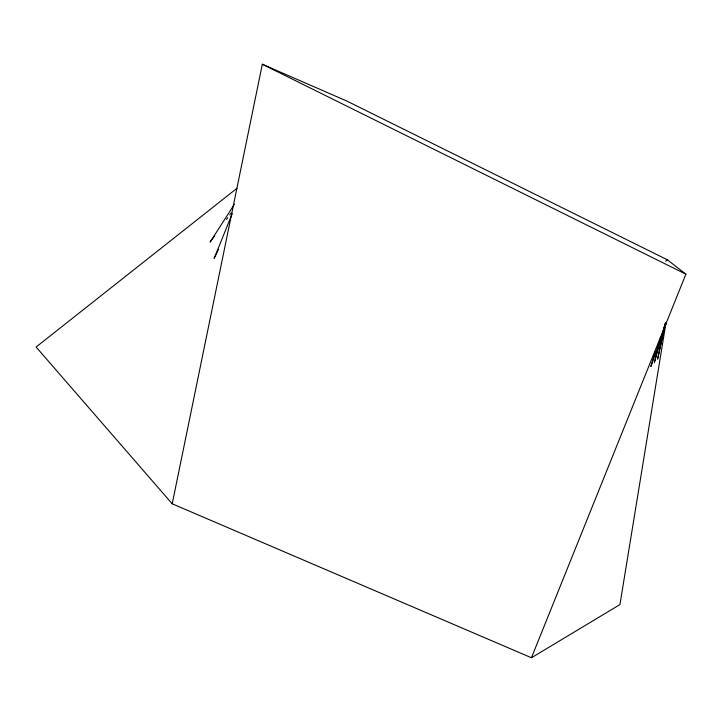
<?xml version="1.0" encoding="UTF-8"?>
<svg xmlns="http://www.w3.org/2000/svg" width="722" height="722" viewBox="0 0 722 722"><rect width="100%" height="100%" fill="white"/><g stroke="black" fill="none" stroke-linecap="round" stroke-linejoin="round"><path stroke-width="1.08" d="M665.928 323.104L619.936 604.594L531.437 657.76L172.215 503.803L36.1 347.029L236.978 188.28M172.215 503.803L262.33 64.24L347.156 101.206L667.281 259.758L685.9 274.17L531.437 657.76M664.818 325.496L657.598 359.15L665.567 322.815M660.522 337.598L654.367 362.688L664.872 324.864M665.476 322.734L661.487 338.41L665.567 322.761M655.414 351.488L650.856 366.541L666.433 322.526M232.258 213.685L214.163 258.323L218.622 249.243M234.406 204.209L210.102 242.123L214.678 235.769M226.455 219.434L227.755 217.62M229.722 214.894L231.031 213.08M665.693 261.247L667.281 259.758M262.33 64.24L685.9 274.17"/></g></svg>
